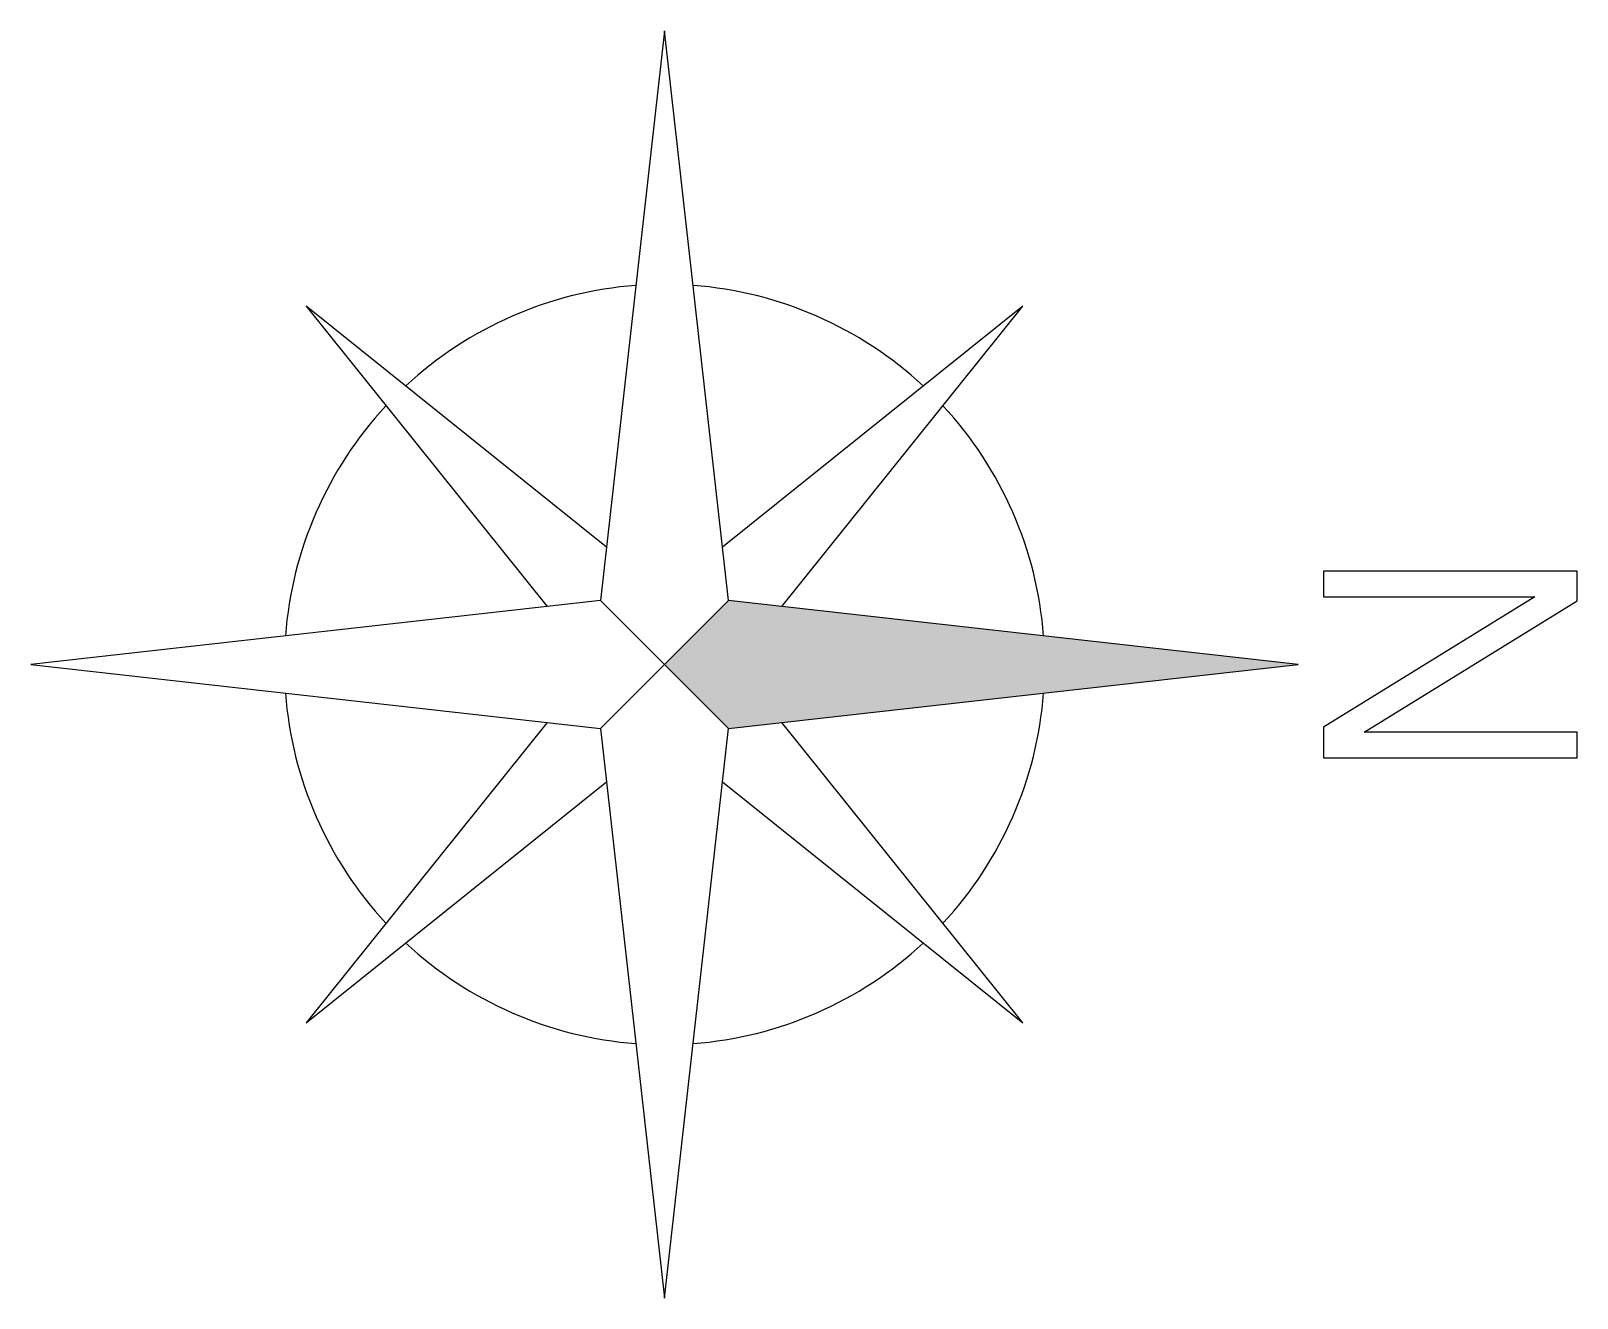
# Model space of a CAD drawing. Header units: centimetres. Extents: x -6.3 to 9, y -6.2 to 6.2.
import ezdxf

# ---------------------------------------------------------------- set-up
doc = ezdxf.new("R2010")
doc.units = ezdxf.units.CM
doc.layers.add('ATS-Sólidos', color=9, linetype='Continuous')

msp = doc.modelspace()

# ---------------------------------------------------------------- hatches: boundary and pattern name
at = {"layer": 'ATS-Sólidos'}
h = msp.add_hatch(color=256, dxfattribs=at)
h.dxf.hatch_style = 1
h.paths.add_polyline_path([(6.25, 0), (0.63, 0.63), (0, 0), (0.63, -0.63), (6.25, 0)])

# ---------------------------------------------------------------- linework, layer by layer
for p, q in [((0.63, 0.63), (-0.63, -0.63)), ((-0.63, 0.63), (0.63, -0.63))]:
    msp.add_line(p, q)
for points in [[(6.25, 0), (0.63, 0.63), (0, 6.25), (-0.63, 0.63), (-6.25, 0), (-0.63, -0.63), (0, -6.25), (0.63, -0.63), (6.25, 0)], [(-0.571, 1.159), (-3.536, 3.536), (-1.159, 0.571)], [(1.159, 0.571), (3.536, 3.536), (0.571, 1.159)], [(9.002, -0.922), (9.002, -0.668), (6.903, -0.668), (9.002, 0.628), (9.002, 0.921), (6.502, 0.921), (6.502, 0.668), (8.585, 0.668), (6.502, -0.618), (6.502, -0.922), (9.002, -0.922)], [(-1.159, -0.571), (-3.536, -3.536), (-0.571, -1.159)], [(0.571, -1.159), (3.536, -3.536), (1.159, -0.571)]]:
    msp.add_lwpolyline(points)
for start, end in [(94.3056, 132.894), (47.106, 85.6944), (137.106, 175.6944), (4.3056, 42.894), (184.3056, 222.894), (317.106, 355.6944), (227.106, 265.6944), (274.3056, 312.894)]:
    msp.add_arc((0, 0), 3.75, start, end)

doc.saveas('drawing.dxf')
